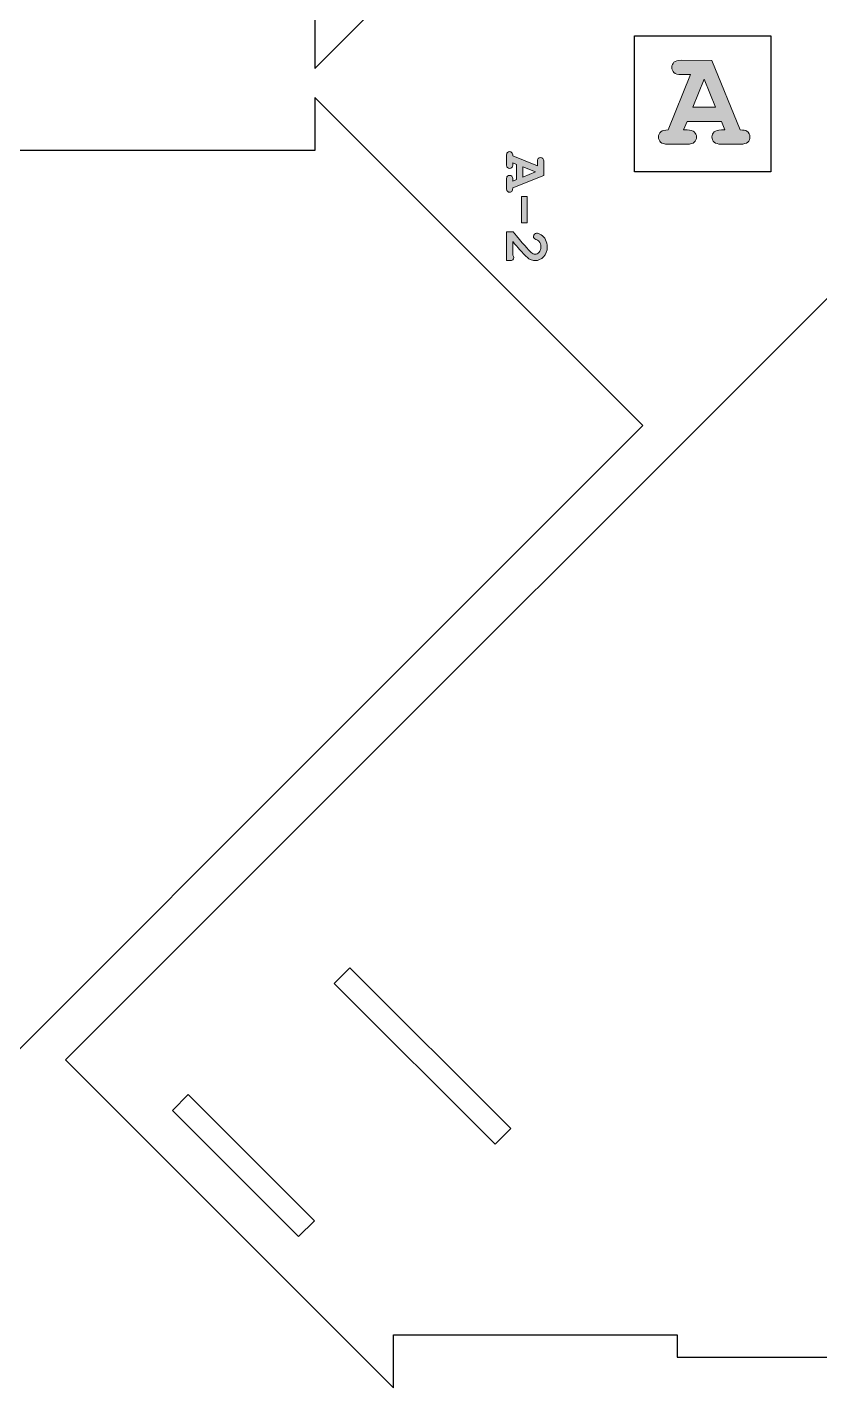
# Model space of a CAD drawing. Header units: millimetres. Extents: x 0 to 430, y 0 to 299.
# Drawn here: x 178.2 to 267, y 6.2 to 158.8 of the extents above; entities that cross this region are included whole.
import ezdxf

# ---------------------------------------------------------------- set-up
doc = ezdxf.new("R2010")
doc.units = ezdxf.units.MM
doc.header["$MEASUREMENT"] = 0
doc.layers.get('0').update_dxf_attribs({"lineweight": 0})

# ---------------------------------------------------------------- blocks, each defined once
blk = doc.blocks.new('Block_2')
at = {"true_color": 0x000000, "transparency": 33554687}
h = blk.add_hatch(color=18, dxfattribs=at)
h.dxf.hatch_style = 2
edge = h.paths.add_edge_path()
edge.add_spline(control_points=[(233.74, 142.02), (233.74, 142.02), (235.14, 142.59), (235.14, 142.59), (235.14, 142.59), (233.74, 143.16), (233.74, 143.16), (233.74, 143.16), (233.74, 142.02), (233.74, 142.02)], knot_values=[0, 0, 0, 0, 1, 1, 1, 2, 2, 2, 3, 3, 3, 3], degree=3, periodic=0)
edge = h.paths.add_edge_path()
edge.add_spline(control_points=[(233.03, 141.73), (233.03, 141.73), (233.03, 143.44), (233.03, 143.44), (233.03, 143.44), (232.6, 143.62), (232.6, 143.62), (232.6, 143.62), (232.6, 143.44), (232.6, 143.44), (232.6, 143.27), (232.57, 143.15), (232.51, 143.08), (232.44, 143.01), (232.36, 142.97), (232.25, 142.97), (232.15, 142.97), (232.06, 143.01), (232, 143.08), (231.93, 143.15), (231.9, 143.27), (231.9, 143.44), (231.9, 143.44), (231.9, 144.4), (231.9, 144.4), (231.9, 144.57), (231.93, 144.69), (232, 144.76), (232.06, 144.83), (232.15, 144.87), (232.25, 144.87), (232.36, 144.87), (232.44, 144.83), (232.51, 144.75), (232.58, 144.68), (232.61, 144.55), (232.6, 144.38), (232.6, 144.38), (235.37, 143.27), (235.37, 143.27), (235.37, 143.27), (235.37, 143.73), (235.37, 143.73), (235.37, 143.9), (235.4, 144.02), (235.47, 144.09), (235.53, 144.17), (235.62, 144.2), (235.72, 144.2), (235.83, 144.2), (235.91, 144.17), (235.98, 144.09), (236.04, 144.02), (236.08, 143.9), (236.08, 143.73), (236.08, 143.73), (236.07, 142.2), (236.07, 142.2), (236.07, 142.2), (232.6, 140.8), (232.6, 140.8), (232.6, 140.63), (232.59, 140.52), (232.55, 140.47), (232.47, 140.37), (232.37, 140.31), (232.25, 140.31), (232.15, 140.31), (232.06, 140.35), (232, 140.42), (231.93, 140.49), (231.9, 140.61), (231.9, 140.78), (231.9, 140.78), (231.9, 141.73), (231.9, 141.73), (231.9, 141.9), (231.93, 142.02), (232, 142.1), (232.06, 142.17), (232.15, 142.2), (232.25, 142.2), (232.36, 142.2), (232.44, 142.17), (232.51, 142.1), (232.57, 142.02), (232.6, 141.9), (232.6, 141.73), (232.6, 141.73), (232.6, 141.56), (232.6, 141.56), (232.6, 141.56), (233.03, 141.73), (233.03, 141.73)], knot_values=[0, 0, 0, 0, 1, 1, 1, 2, 2, 2, 3, 3, 3, 4, 4, 4, 5, 5, 5, 6, 6, 6, 7, 7, 7, 8, 8, 8, 9, 9, 9, 10, 10, 10, 11, 11, 11, 12, 12, 12, 13, 13, 13, 14, 14, 14, 15, 15, 15, 16, 16, 16, 17, 17, 17, 18, 18, 18, 19, 19, 19, 20, 20, 20, 21, 21, 21, 22, 22, 22, 23, 23, 23, 24, 24, 24, 25, 25, 25, 26, 26, 26, 27, 27, 27, 28, 28, 28, 29, 29, 29, 30, 30, 30, 31, 31, 31, 31], degree=3, periodic=0)
h = blk.add_hatch(color=18, dxfattribs=at)
h.dxf.hatch_style = 2
edge = h.paths.add_edge_path()
edge.add_spline(control_points=[(233.58, 136.88), (233.58, 136.88), (233.58, 139.83), (233.58, 139.83), (233.58, 139.83), (234.22, 139.83), (234.22, 139.83), (234.22, 139.83), (234.22, 136.88), (234.22, 136.88), (234.22, 136.88), (233.58, 136.88), (233.58, 136.88)], knot_values=[0, 0, 0, 0, 1, 1, 1, 2, 2, 2, 3, 3, 3, 4, 4, 4, 4], degree=3, periodic=0)
h = blk.add_hatch(color=18, dxfattribs=at)
h.dxf.hatch_style = 2
edge = h.paths.add_edge_path()
edge.add_spline(control_points=[(232.6, 134.78), (232.6, 134.78), (232.6, 133.24), (232.6, 133.24), (232.67, 133.15), (232.71, 133.07), (232.71, 133), (232.71, 132.89), (232.67, 132.8), (232.6, 132.74), (232.53, 132.68), (232.41, 132.64), (232.24, 132.64), (232.24, 132.64), (231.9, 132.64), (231.9, 132.64), (231.9, 132.64), (231.9, 135.86), (231.9, 135.86), (231.9, 135.86), (232.65, 135.86), (232.65, 135.86), (233.7, 134.59), (234.37, 133.82), (234.67, 133.56), (234.83, 133.42), (234.97, 133.36), (235.11, 133.36), (235.28, 133.36), (235.43, 133.43), (235.57, 133.58), (235.7, 133.73), (235.76, 133.93), (235.76, 134.18), (235.76, 134.44), (235.69, 134.65), (235.54, 134.81), (235.46, 134.9), (235.35, 134.97), (235.19, 135.03), (235.1, 135.06), (235.03, 135.1), (234.99, 135.16), (234.95, 135.21), (234.93, 135.28), (234.93, 135.37), (234.93, 135.46), (234.96, 135.55), (235.03, 135.62), (235.1, 135.69), (235.18, 135.72), (235.27, 135.72), (235.41, 135.72), (235.58, 135.66), (235.79, 135.53), (235.99, 135.4), (236.16, 135.22), (236.28, 134.97), (236.41, 134.73), (236.47, 134.46), (236.47, 134.17), (236.47, 133.73), (236.33, 133.36), (236.06, 133.08), (235.8, 132.79), (235.47, 132.65), (235.08, 132.65), (234.89, 132.65), (234.71, 132.69), (234.54, 132.77), (234.38, 132.86), (234.15, 133.05), (233.85, 133.36), (233.62, 133.6), (233.2, 134.08), (232.6, 134.78)], knot_values=[0, 0, 0, 0, 1, 1, 1, 2, 2, 2, 3, 3, 3, 4, 4, 4, 5, 5, 5, 6, 6, 6, 7, 7, 7, 8, 8, 8, 9, 9, 9, 10, 10, 10, 11, 11, 11, 12, 12, 12, 13, 13, 13, 14, 14, 14, 15, 15, 15, 16, 16, 16, 17, 17, 17, 18, 18, 18, 19, 19, 19, 20, 20, 20, 21, 21, 21, 22, 22, 22, 23, 23, 23, 24, 24, 24, 25, 25, 25, 25], degree=3, periodic=0)
for points, knots in [([(233.03, 141.73), (233.03, 141.73), (233.03, 143.44), (233.03, 143.44), (233.03, 143.44), (232.6, 143.62), (232.6, 143.62), (232.6, 143.62), (232.6, 143.44), (232.6, 143.44), (232.6, 143.27), (232.57, 143.15), (232.51, 143.08), (232.44, 143.01), (232.36, 142.97), (232.25, 142.97), (232.15, 142.97), (232.06, 143.01), (232, 143.08), (231.93, 143.15), (231.9, 143.27), (231.9, 143.44), (231.9, 143.44), (231.9, 144.4), (231.9, 144.4), (231.9, 144.57), (231.93, 144.69), (232, 144.76), (232.06, 144.83), (232.15, 144.87), (232.25, 144.87), (232.36, 144.87), (232.44, 144.83), (232.51, 144.75), (232.58, 144.68), (232.61, 144.55), (232.6, 144.38), (232.6, 144.38), (235.37, 143.27), (235.37, 143.27), (235.37, 143.27), (235.37, 143.73), (235.37, 143.73), (235.37, 143.9), (235.4, 144.02), (235.47, 144.09), (235.53, 144.17), (235.62, 144.2), (235.72, 144.2), (235.83, 144.2), (235.91, 144.17), (235.98, 144.09), (236.04, 144.02), (236.08, 143.9), (236.08, 143.73), (236.08, 143.73), (236.07, 142.2), (236.07, 142.2), (236.07, 142.2), (232.6, 140.8), (232.6, 140.8), (232.6, 140.63), (232.59, 140.52), (232.55, 140.47), (232.47, 140.37), (232.37, 140.31), (232.25, 140.31), (232.15, 140.31), (232.06, 140.35), (232, 140.42), (231.93, 140.49), (231.9, 140.61), (231.9, 140.78), (231.9, 140.78), (231.9, 141.73), (231.9, 141.73), (231.9, 141.9), (231.93, 142.02), (232, 142.1), (232.06, 142.17), (232.15, 142.2), (232.25, 142.2), (232.36, 142.2), (232.44, 142.17), (232.51, 142.1), (232.57, 142.02), (232.6, 141.9), (232.6, 141.73), (232.6, 141.73), (232.6, 141.56), (232.6, 141.56), (232.6, 141.56), (233.03, 141.73), (233.03, 141.73)], [0, 0, 0, 0, 1, 1, 1, 2, 2, 2, 3, 3, 3, 4, 4, 4, 5, 5, 5, 6, 6, 6, 7, 7, 7, 8, 8, 8, 9, 9, 9, 10, 10, 10, 11, 11, 11, 12, 12, 12, 13, 13, 13, 14, 14, 14, 15, 15, 15, 16, 16, 16, 17, 17, 17, 18, 18, 18, 19, 19, 19, 20, 20, 20, 21, 21, 21, 22, 22, 22, 23, 23, 23, 24, 24, 24, 25, 25, 25, 26, 26, 26, 27, 27, 27, 28, 28, 28, 29, 29, 29, 30, 30, 30, 31, 31, 31, 31]), ([(233.74, 142.02), (233.74, 142.02), (235.14, 142.59), (235.14, 142.59), (235.14, 142.59), (233.74, 143.16), (233.74, 143.16), (233.74, 143.16), (233.74, 142.02), (233.74, 142.02)], [0, 0, 0, 0, 1, 1, 1, 2, 2, 2, 3, 3, 3, 3]), ([(233.58, 136.88), (233.58, 136.88), (233.58, 139.83), (233.58, 139.83), (233.58, 139.83), (234.22, 139.83), (234.22, 139.83), (234.22, 139.83), (234.22, 136.88), (234.22, 136.88), (234.22, 136.88), (233.58, 136.88), (233.58, 136.88)], [0, 0, 0, 0, 1, 1, 1, 2, 2, 2, 3, 3, 3, 4, 4, 4, 4]), ([(232.6, 134.78), (232.6, 134.78), (232.6, 133.24), (232.6, 133.24), (232.67, 133.15), (232.71, 133.07), (232.71, 133), (232.71, 132.89), (232.67, 132.8), (232.6, 132.74), (232.53, 132.68), (232.41, 132.64), (232.24, 132.64), (232.24, 132.64), (231.9, 132.64), (231.9, 132.64), (231.9, 132.64), (231.9, 135.86), (231.9, 135.86), (231.9, 135.86), (232.65, 135.86), (232.65, 135.86), (233.7, 134.59), (234.37, 133.82), (234.67, 133.56), (234.83, 133.42), (234.97, 133.36), (235.11, 133.36), (235.28, 133.36), (235.43, 133.43), (235.57, 133.58), (235.7, 133.73), (235.76, 133.93), (235.76, 134.18), (235.76, 134.44), (235.69, 134.65), (235.54, 134.81), (235.46, 134.9), (235.35, 134.97), (235.19, 135.03), (235.1, 135.06), (235.03, 135.1), (234.99, 135.16), (234.95, 135.21), (234.93, 135.28), (234.93, 135.37), (234.93, 135.46), (234.96, 135.55), (235.03, 135.62), (235.1, 135.69), (235.18, 135.72), (235.27, 135.72), (235.41, 135.72), (235.58, 135.66), (235.79, 135.53), (235.99, 135.4), (236.16, 135.22), (236.28, 134.97), (236.41, 134.73), (236.47, 134.46), (236.47, 134.17), (236.47, 133.73), (236.33, 133.36), (236.06, 133.08), (235.8, 132.79), (235.47, 132.65), (235.08, 132.65), (234.89, 132.65), (234.71, 132.69), (234.54, 132.77), (234.38, 132.86), (234.15, 133.05), (233.85, 133.36), (233.62, 133.6), (233.2, 134.08), (232.6, 134.78)], [0, 0, 0, 0, 1, 1, 1, 2, 2, 2, 3, 3, 3, 4, 4, 4, 5, 5, 5, 6, 6, 6, 7, 7, 7, 8, 8, 8, 9, 9, 9, 10, 10, 10, 11, 11, 11, 12, 12, 12, 13, 13, 13, 14, 14, 14, 15, 15, 15, 16, 16, 16, 17, 17, 17, 18, 18, 18, 19, 19, 19, 20, 20, 20, 21, 21, 21, 22, 22, 22, 23, 23, 23, 24, 24, 24, 25, 25, 25, 25])]:
    blk.add_open_spline(points, degree=3, knots=knots)

msp = doc.modelspace()

# ---------------------------------------------------------------- hatches: boundary and pattern name
at = {"true_color": 0x000000, "transparency": 33554687}
h = msp.add_hatch(color=18, dxfattribs=at)
h.dxf.hatch_style = 2
edge = h.paths.add_edge_path()
edge.add_spline(control_points=[(255.34, 149.85), (255.34, 149.85), (254.06, 153), (254.06, 153), (254.06, 153), (252.78, 149.85), (252.78, 149.85), (252.78, 149.85), (255.34, 149.85), (255.34, 149.85)], knot_values=[0, 0, 0, 0, 1, 1, 1, 2, 2, 2, 3, 3, 3, 3], degree=3, periodic=0)
edge = h.paths.add_edge_path()
edge.add_spline(control_points=[(256, 148.26), (256, 148.26), (252.14, 148.26), (252.14, 148.26), (252.14, 148.26), (251.75, 147.3), (251.75, 147.3), (251.75, 147.3), (252.14, 147.3), (252.14, 147.3), (252.52, 147.3), (252.8, 147.22), (252.96, 147.07), (253.12, 146.93), (253.2, 146.74), (253.2, 146.5), (253.2, 146.26), (253.12, 146.08), (252.96, 145.93), (252.8, 145.78), (252.52, 145.71), (252.14, 145.71), (252.14, 145.71), (250, 145.71), (250, 145.71), (249.62, 145.71), (249.35, 145.78), (249.18, 145.93), (249.02, 146.08), (248.94, 146.27), (248.94, 146.51), (248.94, 146.74), (249.03, 146.94), (249.2, 147.09), (249.37, 147.24), (249.65, 147.31), (250.04, 147.3), (250.04, 147.3), (252.54, 153.51), (252.54, 153.51), (252.54, 153.51), (251.5, 153.51), (251.5, 153.51), (251.12, 153.51), (250.84, 153.59), (250.68, 153.73), (250.52, 153.88), (250.44, 154.07), (250.44, 154.31), (250.44, 154.55), (250.52, 154.74), (250.68, 154.89), (250.84, 155.04), (251.12, 155.11), (251.5, 155.11), (251.5, 155.11), (254.93, 155.1), (254.93, 155.1), (254.93, 155.1), (258.09, 147.3), (258.09, 147.3), (258.47, 147.3), (258.71, 147.25), (258.83, 147.17), (259.07, 147), (259.19, 146.78), (259.19, 146.5), (259.19, 146.26), (259.11, 146.08), (258.95, 145.93), (258.79, 145.78), (258.52, 145.71), (258.13, 145.71), (258.13, 145.71), (255.99, 145.71), (255.99, 145.71), (255.61, 145.71), (255.34, 145.78), (255.18, 145.93), (255.01, 146.08), (254.93, 146.27), (254.93, 146.51), (254.93, 146.74), (255.01, 146.93), (255.18, 147.07), (255.34, 147.22), (255.61, 147.3), (255.99, 147.3), (255.99, 147.3), (256.38, 147.3), (256.38, 147.3), (256.38, 147.3), (256, 148.26), (256, 148.26)], knot_values=[0, 0, 0, 0, 1, 1, 1, 2, 2, 2, 3, 3, 3, 4, 4, 4, 5, 5, 5, 6, 6, 6, 7, 7, 7, 8, 8, 8, 9, 9, 9, 10, 10, 10, 11, 11, 11, 12, 12, 12, 13, 13, 13, 14, 14, 14, 15, 15, 15, 16, 16, 16, 17, 17, 17, 18, 18, 18, 19, 19, 19, 20, 20, 20, 21, 21, 21, 22, 22, 22, 23, 23, 23, 24, 24, 24, 25, 25, 25, 26, 26, 26, 27, 27, 27, 28, 28, 28, 29, 29, 29, 30, 30, 30, 31, 31, 31, 31], degree=3, periodic=0)

# ---------------------------------------------------------------- linework, layer by layer
at = {"color": 1, "lineweight": 25, "true_color": 0xff0000}
for points in [[(0, 160.15), (210.41, 160.15), (210.41, 154.2), (247.2, 190.99), (141.56, 296.64), (139.29, 298.91), (139.29, 298.91), (0, 298.91)], [(210.41, 144.99), (0, 144.99), (0, 6.24), (139.29, 6.24), (139.29, 6.24), (141.56, 8.51), (247.2, 114.15), (210.41, 150.94)], [(394.91, 9.68), (394.91, 12.18), (429.66, 12.18), (429.66, 150.94), (290.38, 150.94), (288.11, 148.67), (182.46, 43.02), (219.25, 6.24), (219.25, 12.18), (251.04, 12.18), (251.04, 9.68), (291.19, 9.68), (291.19, 12.18), (354.76, 12.18), (354.76, 9.68)], [(232.39, 35.32), (230.62, 33.55), (212.59, 51.58), (214.35, 53.35)], [(210.37, 24.97), (208.6, 23.2), (194.46, 37.34), (196.22, 39.11)]]:
    msp.add_lwpolyline(points, close=True, dxfattribs=at)
at = {"color": 18, "lineweight": 25, "true_color": 0x000000}
msp.add_lwpolyline([(261.53, 142.6), (246.26, 142.6), (246.26, 157.87), (261.53, 157.87)], close=True, dxfattribs=at)
for points, knots in [([(256, 148.26), (256, 148.26), (252.14, 148.26), (252.14, 148.26), (252.14, 148.26), (251.75, 147.3), (251.75, 147.3), (251.75, 147.3), (252.14, 147.3), (252.14, 147.3), (252.52, 147.3), (252.8, 147.22), (252.96, 147.07), (253.12, 146.93), (253.2, 146.74), (253.2, 146.5), (253.2, 146.26), (253.12, 146.08), (252.96, 145.93), (252.8, 145.78), (252.52, 145.71), (252.14, 145.71), (252.14, 145.71), (250, 145.71), (250, 145.71), (249.62, 145.71), (249.35, 145.78), (249.18, 145.93), (249.02, 146.08), (248.94, 146.27), (248.94, 146.51), (248.94, 146.74), (249.03, 146.94), (249.2, 147.09), (249.37, 147.24), (249.65, 147.31), (250.04, 147.3), (250.04, 147.3), (252.54, 153.51), (252.54, 153.51), (252.54, 153.51), (251.5, 153.51), (251.5, 153.51), (251.12, 153.51), (250.84, 153.59), (250.68, 153.73), (250.52, 153.88), (250.44, 154.07), (250.44, 154.31), (250.44, 154.55), (250.52, 154.74), (250.68, 154.89), (250.84, 155.04), (251.12, 155.11), (251.5, 155.11), (251.5, 155.11), (254.93, 155.1), (254.93, 155.1), (254.93, 155.1), (258.09, 147.3), (258.09, 147.3), (258.47, 147.3), (258.71, 147.25), (258.83, 147.17), (259.07, 147), (259.19, 146.78), (259.19, 146.5), (259.19, 146.26), (259.11, 146.08), (258.95, 145.93), (258.79, 145.78), (258.52, 145.71), (258.13, 145.71), (258.13, 145.71), (255.99, 145.71), (255.99, 145.71), (255.61, 145.71), (255.34, 145.78), (255.18, 145.93), (255.01, 146.08), (254.93, 146.27), (254.93, 146.51), (254.93, 146.74), (255.01, 146.93), (255.18, 147.07), (255.34, 147.22), (255.61, 147.3), (255.99, 147.3), (255.99, 147.3), (256.38, 147.3), (256.38, 147.3), (256.38, 147.3), (256, 148.26), (256, 148.26)], [0, 0, 0, 0, 1, 1, 1, 2, 2, 2, 3, 3, 3, 4, 4, 4, 5, 5, 5, 6, 6, 6, 7, 7, 7, 8, 8, 8, 9, 9, 9, 10, 10, 10, 11, 11, 11, 12, 12, 12, 13, 13, 13, 14, 14, 14, 15, 15, 15, 16, 16, 16, 17, 17, 17, 18, 18, 18, 19, 19, 19, 20, 20, 20, 21, 21, 21, 22, 22, 22, 23, 23, 23, 24, 24, 24, 25, 25, 25, 26, 26, 26, 27, 27, 27, 28, 28, 28, 29, 29, 29, 30, 30, 30, 31, 31, 31, 31]), ([(255.34, 149.85), (255.34, 149.85), (254.06, 153), (254.06, 153), (254.06, 153), (252.78, 149.85), (252.78, 149.85), (252.78, 149.85), (255.34, 149.85), (255.34, 149.85)], [0, 0, 0, 0, 1, 1, 1, 2, 2, 2, 3, 3, 3, 3])]:
    msp.add_open_spline(points, degree=3, knots=knots)

# ---------------------------------------------------------------- block references
msp.add_blockref('Block_2', (0, 0))

doc.saveas('drawing.dxf')
